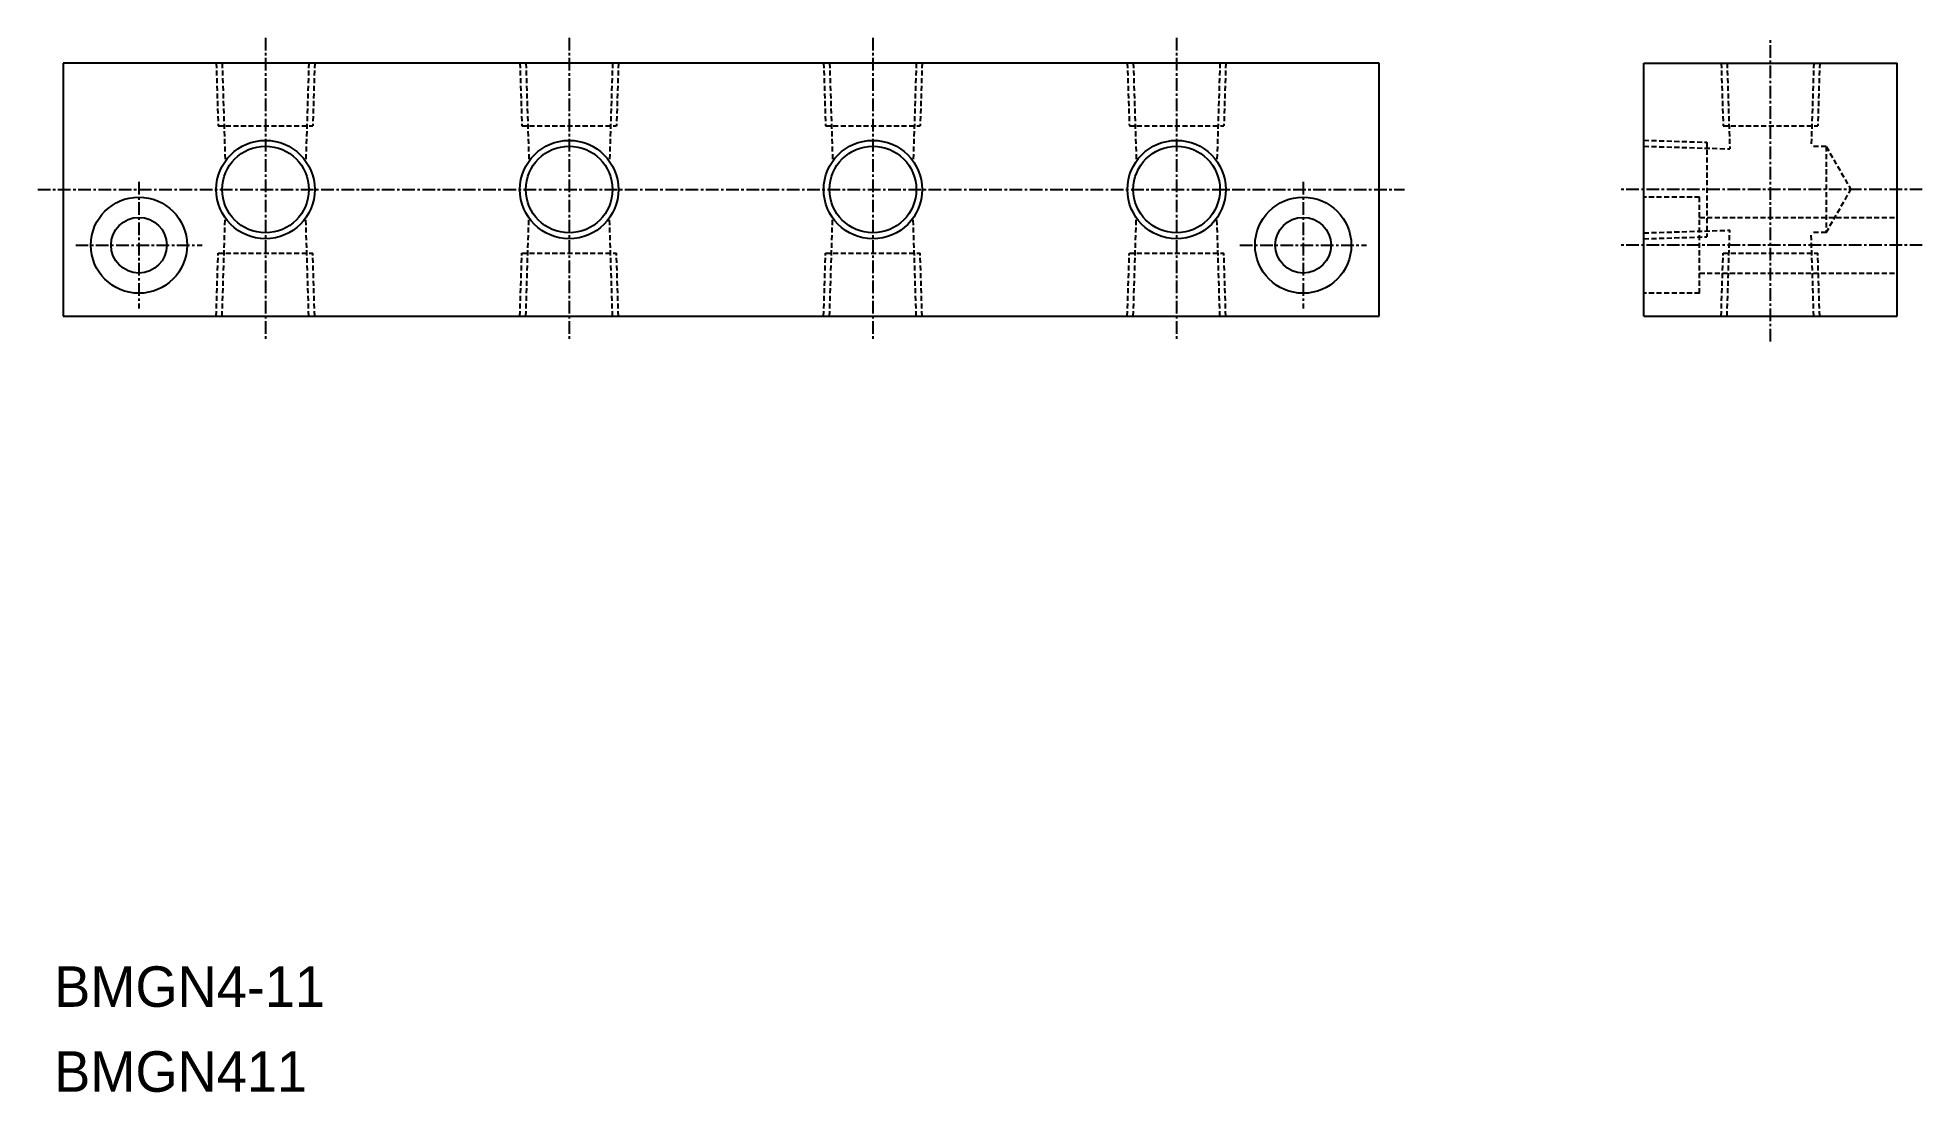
# Model space of a CAD drawing. Extents: x 3951 to 4138, y 12061 to 12165.
import ezdxf

# ---------------------------------------------------------------- set-up
doc = ezdxf.new("R2010")
doc.units = 0
doc.linetypes.add('CENTER', pattern=[2, 1.25, -0.25, 0.25, -0.25])
doc.linetypes.add('DASHED', pattern=[0.75, 0.5, -0.25])
doc.layers.get('0').update_dxf_attribs({"linetype": 'CONTINUOUS'})
doc.layers.add('CENTER', color=1, linetype='CENTER')

msp = doc.modelspace()

# ---------------------------------------------------------------- linework, layer by layer
at = {"color": 7, "linetype": 'CONTINUOUS'}
for p, q in [((4083.93, 12162.27), (3953.93, 12162.27)), ((3953.93, 12162.27), (3953.93, 12137.27)), ((4083.93, 12137.27), (4083.93, 12162.27)), ((4110.09, 12162.27), (4135.09, 12162.27)), ((4110.09, 12137.27), (4110.09, 12162.27)), ((4135.09, 12137.27), (4135.09, 12162.27)), ((3953.93, 12137.27), (4083.93, 12137.27)), ((4110.09, 12137.27), (4135.09, 12137.27))]:
    msp.add_line(p, q, dxfattribs=at)
at = {"color": 3, "linetype": 'DASHED'}
for p, q in [((3969.06, 12162.27), (3969.26, 12156.07)), ((3969.65, 12162.27), (3969.95, 12152.57)), ((3978.21, 12162.27), (3977.91, 12152.57)), ((3978.79, 12162.27), (3978.6, 12156.07)), ((3999.06, 12162.27), (3999.26, 12156.07)), ((3999.65, 12162.27), (3999.95, 12152.57)), ((4008.21, 12162.27), (4007.91, 12152.57)), ((4008.79, 12162.27), (4008.6, 12156.07)), ((4029.06, 12162.27), (4029.26, 12156.07)), ((4029.65, 12162.27), (4029.95, 12152.57)), ((4038.21, 12162.27), (4037.91, 12152.57)), ((4038.79, 12162.27), (4038.6, 12156.07)), ((4059.06, 12162.27), (4059.26, 12156.07)), ((4059.65, 12162.27), (4059.95, 12152.57)), ((4068.21, 12162.27), (4067.91, 12152.57)), ((4068.79, 12162.27), (4068.6, 12156.07)), ((4117.72, 12162.27), (4117.92, 12156.07)), ((4118.3, 12162.27), (4118.57, 12153.79)), ((4126.87, 12162.27), (4126.61, 12154.02)), ((4127.45, 12162.27), (4127.26, 12156.07)), ((3969.26, 12156.07), (3978.6, 12156.07)), ((3999.26, 12156.07), (4008.6, 12156.07)), ((4029.26, 12156.07), (4038.6, 12156.07)), ((4059.26, 12156.07), (4068.6, 12156.07)), ((4110.09, 12154.64), (4116.29, 12154.44)), ((4116.29, 12154.44), (4116.29, 12145.1)), ((4117.92, 12156.07), (4127.26, 12156.07)), ((4110.09, 12154.05), (4118.57, 12153.79)), ((4128.09, 12154.02), (4126.61, 12154.02)), ((4128.09, 12154.02), (4130.54, 12149.77)), ((4128.09, 12154.02), (4128.09, 12145.52)), ((4115.59, 12149.02), (4110.09, 12149.02)), ((4115.59, 12139.52), (4115.59, 12149.02)), ((4128.09, 12145.52), (4130.54, 12149.77)), ((3969.65, 12137.27), (3969.95, 12146.98)), ((3978.21, 12137.27), (3977.91, 12146.98)), ((3999.65, 12137.27), (3999.95, 12146.98)), ((4008.21, 12137.27), (4007.91, 12146.98)), ((4029.65, 12137.27), (4029.95, 12146.98)), ((4038.21, 12137.27), (4037.91, 12146.98)), ((4059.65, 12137.27), (4059.95, 12146.98)), ((4068.21, 12137.27), (4067.91, 12146.98)), ((4115.59, 12147.02), (4135.09, 12147.02)), ((4110.09, 12145.49), (4118.57, 12145.75)), ((4110.09, 12144.91), (4116.29, 12145.1)), ((4118.3, 12137.27), (4118.57, 12145.75)), ((4126.87, 12137.27), (4126.61, 12145.52)), ((4128.09, 12145.52), (4126.61, 12145.52)), ((3969.06, 12137.27), (3969.26, 12143.47)), ((3969.26, 12143.47), (3978.6, 12143.47)), ((3978.79, 12137.27), (3978.6, 12143.47)), ((3999.06, 12137.27), (3999.26, 12143.47)), ((3999.26, 12143.47), (4008.6, 12143.47)), ((4008.79, 12137.27), (4008.6, 12143.47)), ((4029.06, 12137.27), (4029.26, 12143.47)), ((4029.26, 12143.47), (4038.6, 12143.47)), ((4038.79, 12137.27), (4038.6, 12143.47)), ((4059.06, 12137.27), (4059.26, 12143.47)), ((4059.26, 12143.47), (4068.6, 12143.47)), ((4068.79, 12137.27), (4068.6, 12143.47)), ((4117.72, 12137.27), (4117.92, 12143.47)), ((4117.92, 12143.47), (4127.26, 12143.47)), ((4127.45, 12137.27), (4127.26, 12143.47)), ((4115.59, 12141.52), (4135.09, 12141.52)), ((4115.59, 12139.52), (4110.09, 12139.52))]:
    msp.add_line(p, q, dxfattribs=at)
for p, q in [((3986.43, 12137.27), (3986.43, 12137.27)), ((4018.93, 12137.27), (4018.93, 12137.27))]:
    msp.add_line(p, q)
at = {"color": 3, "linetype": 'CONTINUOUS'}
for centre in [(3973.93, 12149.77), (4003.93, 12149.77), (4033.93, 12149.77), (4063.93, 12149.77)]:
    msp.add_circle(centre, 4.86, dxfattribs=at)
at = {"color": 7, "linetype": 'CONTINUOUS'}
for centre, radius in [((3973.93, 12149.77), 4.28), ((4003.93, 12149.77), 4.28), ((4033.93, 12149.77), 4.28), ((4063.93, 12149.77), 4.28), ((3961.43, 12144.27), 4.75), ((4076.43, 12144.27), 4.75), ((3961.43, 12144.27), 2.75), ((4076.43, 12144.27), 2.75)]:
    msp.add_circle(centre, radius, dxfattribs=at)
at = {"layer": 'CENTER', "color": 1, "linetype": 'CENTER'}
for p, q in [((3973.93, 12164.77), (3973.93, 12134.77)), ((4003.93, 12164.77), (4003.93, 12134.77)), ((4033.93, 12164.77), (4033.93, 12134.77)), ((4063.93, 12164.77), (4063.93, 12134.77)), ((4122.59, 12134.77), (4122.59, 12164.77)), ((3951.43, 12149.77), (4086.43, 12149.77)), ((3961.43, 12150.52), (3961.43, 12138.01)), ((4076.43, 12150.52), (4076.43, 12138.02)), ((4137.59, 12149.77), (4107.59, 12149.77)), ((3955.18, 12144.27), (3967.68, 12144.27)), ((4070.18, 12144.27), (4082.68, 12144.27)), ((4137.59, 12144.27), (4107.59, 12144.27))]:
    msp.add_line(p, q, dxfattribs=at)

# ---------------------------------------------------------------- texts
at = {"color": 7, "linetype": 'CONTINUOUS'}
for s, p in [('BMGN4-11', (3953.06, 12069.03)), ('BMGN411', (3953.06, 12060.64))]:
    msp.add_text(s, height=4, dxfattribs=at).set_placement(p)

doc.saveas('drawing.dxf')
